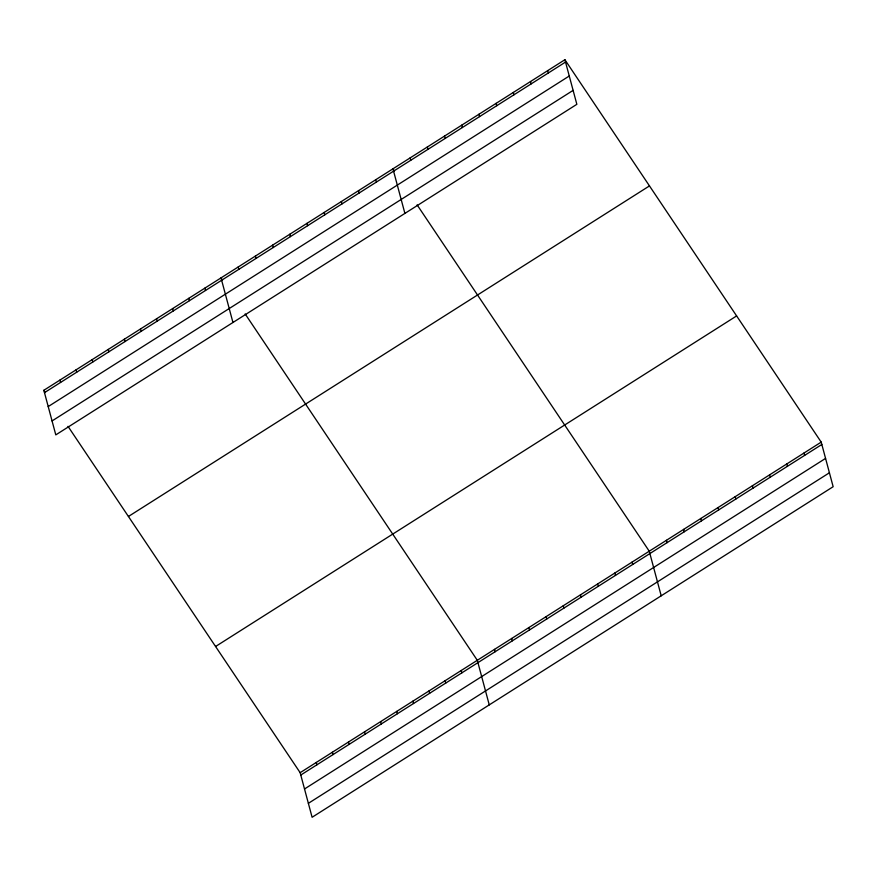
<?xml version="1.0" encoding="UTF-8"?>
<svg xmlns="http://www.w3.org/2000/svg" width="877" height="877" viewBox="0 0 877 877"><rect width="100%" height="100%" fill="white"/><g stroke="black" fill="none" stroke-linecap="round" stroke-linejoin="round"><path stroke-width="1.32" d="M564.898 59.724L576.847 104.319L55.799 434.882L43.85 390.287L564.898 59.724L821.201 442.118L833.15 486.713L312.102 817.276L300.153 772.681L68.011 426.343M44.486 392.644L565.522 62.081M48.213 406.577L569.261 76.014M52.061 420.938L573.109 90.375M128.437 516.476L649.473 185.913M215.578 646.492L736.614 315.928M300.153 772.681L821.201 442.118M300.789 775.038L821.837 444.475M304.527 788.971L825.564 458.408M308.375 803.332L829.412 472.78M394.464 171.059L392.951 168.812L404.9 213.407M417.112 204.867L649.254 551.205L661.203 595.801M222.517 280.147L221.004 277.899L232.953 322.495M245.165 313.944L477.307 660.293L489.256 704.889M43.85 390.287L45.363 392.534M804.001 453.025L804.637 455.382M786.812 463.933L787.447 466.29M769.622 474.841L770.247 477.198M752.422 485.748L753.058 488.105M735.233 496.656L735.858 499.013M718.033 507.575L718.669 509.921M700.844 518.482L701.468 520.828M683.643 529.39L684.279 531.736M547.697 70.631L548.333 72.988M666.454 540.298L667.079 542.644M530.508 81.539L531.133 83.896M513.308 92.447L513.944 94.804M632.065 562.113L632.69 564.47M496.119 103.354L496.744 105.711M614.865 573.021L615.501 575.378M478.919 114.262L479.555 116.619M597.676 583.929L598.3 586.285M461.73 125.17L462.354 127.527M580.475 594.836L581.111 597.193M444.529 136.088L445.165 138.434M563.286 605.744L563.911 608.101M427.34 146.996L427.965 149.342M546.086 616.652L546.722 619.009M410.14 157.904L410.776 160.25M528.897 627.559L529.522 629.916M511.697 638.467L512.332 640.824M375.751 179.719L376.386 182.076M494.507 649.386L495.132 651.732M358.561 190.627L359.186 192.984M341.361 201.535L341.997 203.892M461.203 670.51L461.839 672.856M324.172 212.442L324.797 214.799M445.099 680.727L445.735 683.073M306.972 223.35L307.608 225.707M428.996 690.944L429.631 693.29M289.783 234.258L290.408 236.615M412.892 701.162L413.527 703.507M272.583 245.165L273.218 247.522M396.788 711.379L397.413 713.735M380.684 721.596L381.309 723.953M255.393 256.073L256.029 258.43M364.58 731.813L365.205 734.17M238.204 266.981L238.829 269.338M348.476 742.03L349.101 744.387M332.372 752.247L332.997 754.604M204.9 288.116L205.525 290.462M316.257 762.464L316.893 764.821M188.796 298.333L189.421 300.679M172.692 308.551L173.317 310.897M156.588 318.768L157.213 321.114M140.484 328.985L141.109 331.331M124.37 339.202L125.005 341.548M108.266 349.419L108.901 351.765M92.162 359.636L92.798 361.993M76.058 369.853L76.694 372.21M59.954 380.07L60.59 382.427"/></g></svg>
